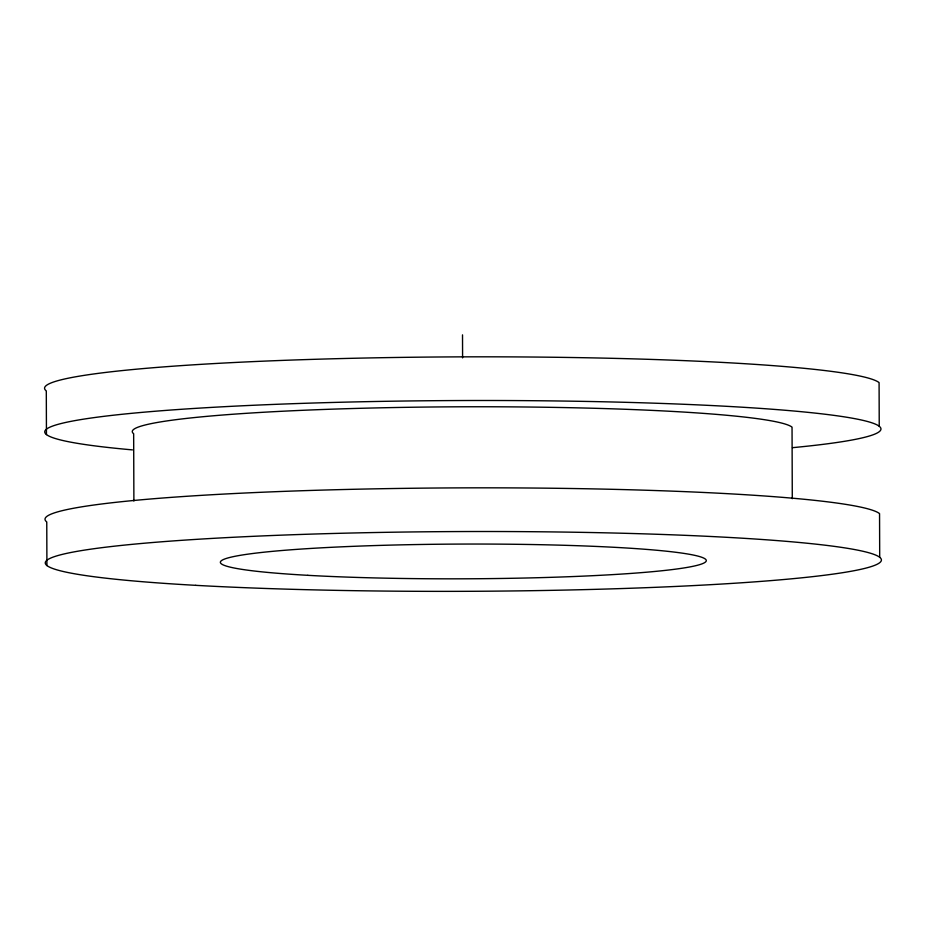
<?xml version="1.0" encoding="UTF-8"?>
<svg xmlns="http://www.w3.org/2000/svg" width="926" height="926" viewBox="0 0 926 926"><rect width="100%" height="100%" fill="white"/><g stroke="black" fill="none" stroke-linecap="round" stroke-linejoin="round"><path stroke-width="1.39" d="M879.237 426.261L879.087 382.588A418.124 29.898 -0.2 0 0 424.698 357.112A418.124 29.898 -0.2 0 0 46.3 390.911L46.45 434.583M879.7 557.267L879.55 513.594A418.124 29.898 -0.2 0 0 425.15 488.118A418.124 29.898 -0.2 0 0 46.763 521.928L46.913 565.601M792.286 498.72L792.043 427.129A330.559 23.636 -0.2 0 0 432.801 406.989A330.559 23.636 -0.2 0 0 133.657 433.715L133.888 501.012M462.514 334.865L462.595 357.899M132.441 449.886A418.124 29.898 -0.2 0 1 180.153 409.373A418.124 29.898 -0.2 0 1 746.483 407.475A418.124 29.898 -0.2 0 1 792.471 447.675M307.814 575.324A242.994 17.374 -0.2 0 0 702.765 563.552A242.994 17.374 -0.2 0 0 379.347 545.426A242.994 17.374 -0.2 0 0 307.814 575.324M195.733 585.336A418.124 29.898 -0.2 0 0 875.348 565.08A418.124 29.898 -0.2 0 0 318.833 533.885A418.124 29.898 -0.2 0 0 195.733 585.336"/></g></svg>
